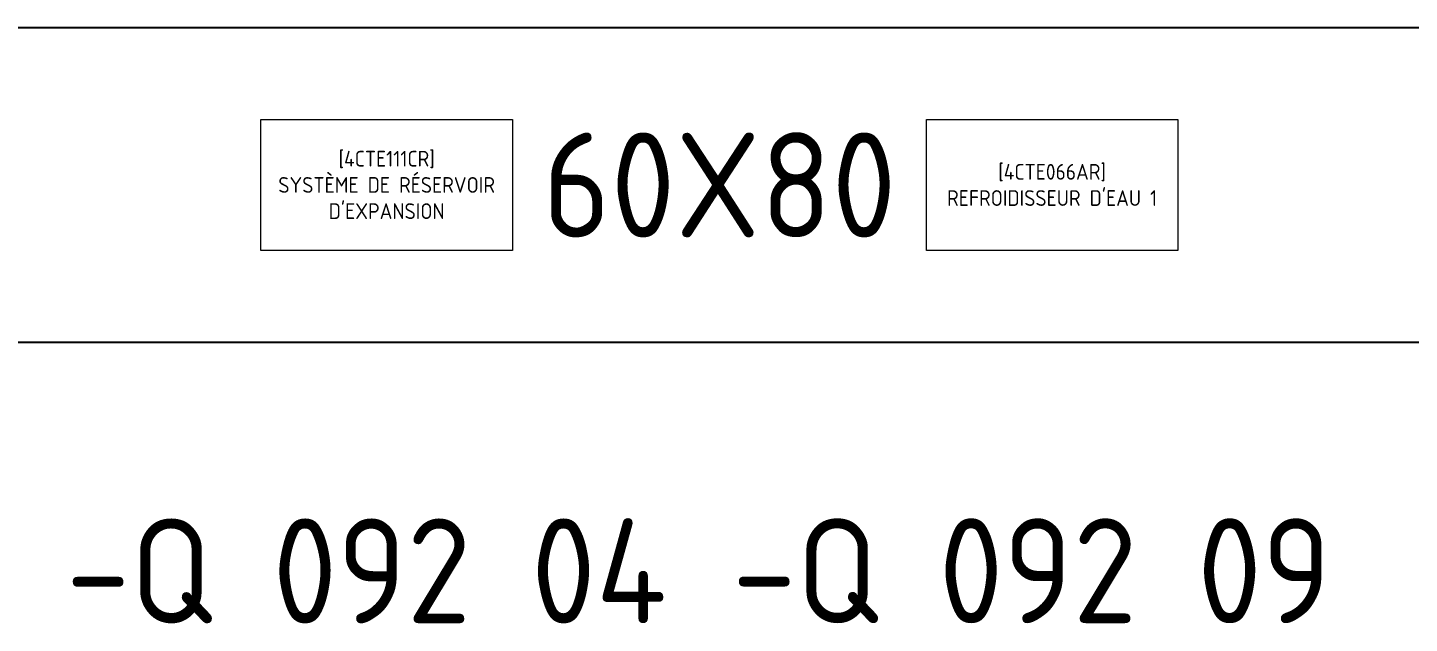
# Model space of a CAD drawing. Header units: millimetres. Extents: x 37984 to 70752, y 14140 to 37584.
# Drawn here: x 39267.6 to 39531.4, y 31225.8 to 31339.4 of the extents above; entities that cross this region are included whole.
import ezdxf
from ezdxf.enums import TextEntityAlignment as Align

# ---------------------------------------------------------------- set-up
doc = ezdxf.new("R2010")
doc.units = ezdxf.units.MM
doc.layers.add('000-PI-Oprema', color=30, linetype='Continuous', lineweight=5)
doc.layers.add('000-PI_TEXT', color=7, linetype='Continuous')
doc.layers.add('002-PI-Kabelska kanalica', color=150, linetype='Continuous')
doc.styles.add('PI0', font='isocpeur.ttf', dxfattribs={"width": 0.9})

# ---------------------------------------------------------------- blocks, each defined once
blk = doc.blocks.new('*U740')
at = {"layer": '002-PI-Kabelska kanalica'}
for p, q in [((-20, -100), (-20, 470)), ((40, -100), (40, 470))]:
    blk.add_line(p, q, dxfattribs=at)

msp = doc.modelspace()

# ---------------------------------------------------------------- linework, layer by layer
at = {"layer": '000-PI-Oprema'}
for points in [[(39312.172, 31321.904), (39360.172, 31321.904), (39360.172, 31296.904), (39312.172, 31296.904)], [(39439.172, 31321.904), (39487.172, 31321.904), (39487.172, 31296.904), (39439.172, 31296.904)]]:
    msp.add_lwpolyline(points, close=True, dxfattribs=at)

# ---------------------------------------------------------------- block references
at = {"rotation": 270}
msp.add_blockref('*U740', (39224.172, 31319.404), dxfattribs=at)

# ---------------------------------------------------------------- texts
at = {"insert": (39399.672, 31309.404), "char_height": 20, "width": 16.78721, "attachment_point": 5, "style": 'PI0'}
msp.add_mtext('{\\fISOCPEUR|b0|i0|c238|p34;60}X{\\fISOCPEUR|b0|i0|c238|p34;8}0', dxfattribs=at)
at = {"layer": '000-PI_TEXT', "style": 'PI0', "width": 0.9}
for s, p in [('-Q 092 04', (39332.291, 31235.828)), ('-Q 092 09', (39459.291, 31235.828))]:
    msp.add_text(s, height=20, dxfattribs=at).set_placement(p, align=Align.MIDDLE)
at = {"layer": '000-PI_TEXT', "linetype": 'Continuous', "char_height": 3, "width": 48, "attachment_point": 5, "style": 'PI0'}
for s, insert in [("[4CTE111CR]\\PSYSTÈME DE RÉSERVOIR D'EXPANSION", (39336.172, 31309.404)), ("[4CTE066AR]\\PREFROIDISSEUR D'EAU 1", (39463.172, 31309.404))]:
    msp.add_mtext(s, dxfattribs=dict(at, insert=insert))

doc.saveas('drawing.dxf')
